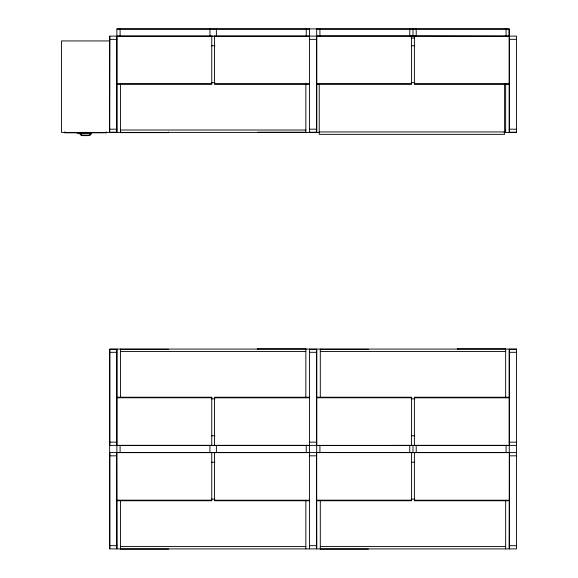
<?xml version="1.0" encoding="UTF-8"?>
<svg xmlns="http://www.w3.org/2000/svg" width="578" height="578" viewBox="0 0 578 578"><rect width="100%" height="100%" fill="white"/><g stroke="black" fill="none" stroke-linecap="round" stroke-linejoin="round"><path stroke-width="0.87" d="M80.089 132.911L80.089 132.42L80.537 134.074L81.91 135.042L88.542 135.136L90.392 134.342L91.064 132.42M117.074 29.102L212.964 29.102M213.369 29.102L309.259 29.102M316.889 29.102L412.779 29.102M413.183 29.102L509.074 29.102L509.074 35.923M317.495 35.923L412.779 35.923M413.183 35.923L508.474 36.125M116.872 36.927L116.872 131.618M316.686 36.927L316.686 131.618M509.276 36.927L509.276 131.618M411.023 38.054L414.621 38.054M109.647 39.355L116.872 39.34M309.461 39.333L316.686 39.355M509.276 39.333L516.501 39.333M109.647 40.937L61.499 40.937L61.499 132.42L319.396 132.42M211.367 45.749L214.965 45.749M411.182 45.749L414.78 45.749M211.367 82.668L214.965 82.668M411.182 82.668L414.78 82.668M116.872 83.694L211.765 83.694M316.686 83.694L411.579 83.694M214.568 83.738L309.461 83.738M414.383 83.738L509.276 83.738M116.872 84.272L211.765 84.272L211.765 36.125M309.461 84.272L214.568 84.272L214.568 36.125M316.686 84.272L411.579 84.272L411.579 36.125M509.276 84.272L414.383 84.272L414.383 36.125M109.647 129.183L116.872 129.183M309.461 129.212L316.686 129.183M509.276 129.197L516.501 129.212M120.484 130.014L305.849 130.014M109.647 131.618L109.849 36.32M319.237 131.943L504.608 131.943M109.849 132.218L116.669 132.218M257.701 132.218L305.849 132.218M309.664 132.218L316.484 132.218M503.886 132.218L505.663 132.218M509.478 132.218L516.298 132.218M120.484 132.622L168.632 132.622M257.701 348.881L305.849 348.881M457.516 348.881L505.663 348.881M116.669 349.285L109.849 349.285L109.849 445.183M120.484 349.285L168.632 349.285M309.664 349.285L316.484 349.285M320.299 349.285L368.446 349.285M509.478 349.285L516.298 349.285M116.872 349.885L116.872 444.576M316.686 349.885L316.686 444.576M509.276 349.885L509.276 444.576M120.484 351.489L305.849 351.489M320.299 351.489L505.663 351.489M109.647 352.32L116.872 352.305M309.461 352.298L316.686 352.305M509.276 352.32L516.501 352.298M116.872 397.231L211.765 397.231M309.461 397.231L214.568 397.231L214.568 445.378M316.686 397.231L411.579 397.231M509.276 397.231L414.383 397.231L414.383 445.378M116.872 397.765L211.765 397.765M316.686 397.765L411.579 397.765M214.568 397.809L309.461 397.809M414.383 397.809L509.276 397.809M211.367 398.834L214.965 398.834M411.182 398.834L414.78 398.834M211.367 435.754L214.965 435.754M411.182 435.754L414.78 435.754M109.647 442.148L116.872 442.148M309.461 442.17L316.686 442.148M509.276 442.148L516.501 442.17M109.647 445.378L516.501 445.378M317.495 445.58L412.179 445.378M317.495 452.401L412.179 452.603M109.647 452.603L516.501 452.603M309.461 455.811L316.484 455.84M516.501 455.811L509.478 455.84M109.849 455.84L116.669 455.825M211.367 462.234L214.965 462.234M411.182 462.234L414.78 462.234M211.367 499.146L214.965 499.146M411.182 499.146L414.78 499.146M116.872 500.172L211.765 500.172M214.568 500.216L309.461 500.216M316.686 500.172L411.579 500.172M414.383 500.216L509.276 500.216M116.872 500.75L211.765 500.75L211.765 452.603M309.461 500.75L214.568 500.75L214.568 452.603M316.686 500.75L411.579 500.75L411.579 452.603M509.276 500.75L414.383 500.75L414.383 452.603M109.647 545.668L116.872 545.668M309.461 545.69L316.686 545.675M509.276 545.69L516.501 545.69M120.484 546.492L305.849 546.492M320.299 546.492L505.663 546.492M116.872 548.096L116.669 453.419M316.686 548.096L316.484 453.419M509.276 548.096L509.478 453.419M120.484 549.1L168.632 549.1M320.299 549.1L368.446 549.1M509.276 132.42L509.276 28.9L116.872 28.9L116.872 132.42M509.276 349.083L509.276 548.898M508.474 445.378L413.783 445.378M508.474 452.603L413.783 452.603M506.068 28.9L506.068 36.125M506.068 445.378L506.068 452.603M505.663 83.817L505.663 132.42L516.501 132.42L516.501 36.125L109.647 36.125L109.647 132.42M505.663 349.083L505.663 397.686M505.663 500.302L505.663 548.898M505.468 129.609L505.468 132.218M505.468 348.881L505.468 349.488M504.608 84.092L504.608 134.349L319.237 134.349L319.237 84.092M457.718 348.881L457.718 349.488M416.218 28.9L416.218 36.125M416.189 445.378L416.203 452.603M412.981 28.9L412.981 36.125M412.981 445.378L412.981 452.603M411.579 397.245L411.579 445.378M409.773 28.9L409.759 36.125M409.773 445.378L409.759 452.603M320.299 349.083L320.299 397.686M320.299 500.302L320.299 548.898M319.923 29.102L319.909 35.923M319.909 445.58L319.923 452.401M316.686 28.9L316.686 132.42M316.686 349.083L316.686 548.898M309.461 28.9L309.461 132.42M309.461 349.083L309.461 548.898M308.659 36.125L213.968 36.125M308.659 445.378L213.968 445.378M308.659 452.603L213.968 452.603M306.253 28.9L306.232 36.125M306.232 445.378L306.239 452.603M305.849 83.817L305.849 132.42M305.849 349.083L305.849 397.686M305.849 500.302L305.849 548.898M305.654 348.881L305.654 349.488M257.904 348.881L257.904 349.488M216.374 28.9L216.389 36.125M216.389 445.378L216.389 452.603M212.364 36.125L117.674 36.125M212.364 445.378L117.674 445.378M212.364 452.603L117.674 452.603M211.765 397.245L211.765 445.378M209.959 28.9L209.944 36.125M209.944 445.378L209.937 452.603M168.429 132.015L168.429 132.622M120.679 132.015L120.679 132.622M120.484 83.817L120.484 132.42M120.484 349.083L120.484 397.686M120.484 500.302L120.484 548.898M120.094 28.9L120.108 36.125M120.094 445.378L120.108 452.603M116.872 349.083L116.872 548.898M109.849 452.805L109.849 548.695M106.417 132.015L106.417 132.817L64.729 132.817L64.729 132.015M106.02 132.015L106.02 132.42M90.392 132.42L90.392 133.222L80.761 133.222L80.761 132.42M89.525 132.42L89.525 133.222M81.621 132.42L81.621 133.222M78.803 132.42L78.803 133.222L77.199 133.222L77.199 132.42M65.133 132.015L65.133 132.42M79.598 132.42A2.998 2.998 0 0 0 82.589 135.628L88.564 135.628A2.998 2.998 0 0 0 91.548 132.42M516.501 349.083L109.647 349.083L109.647 548.898L516.501 548.898L516.501 349.083"/></g></svg>
